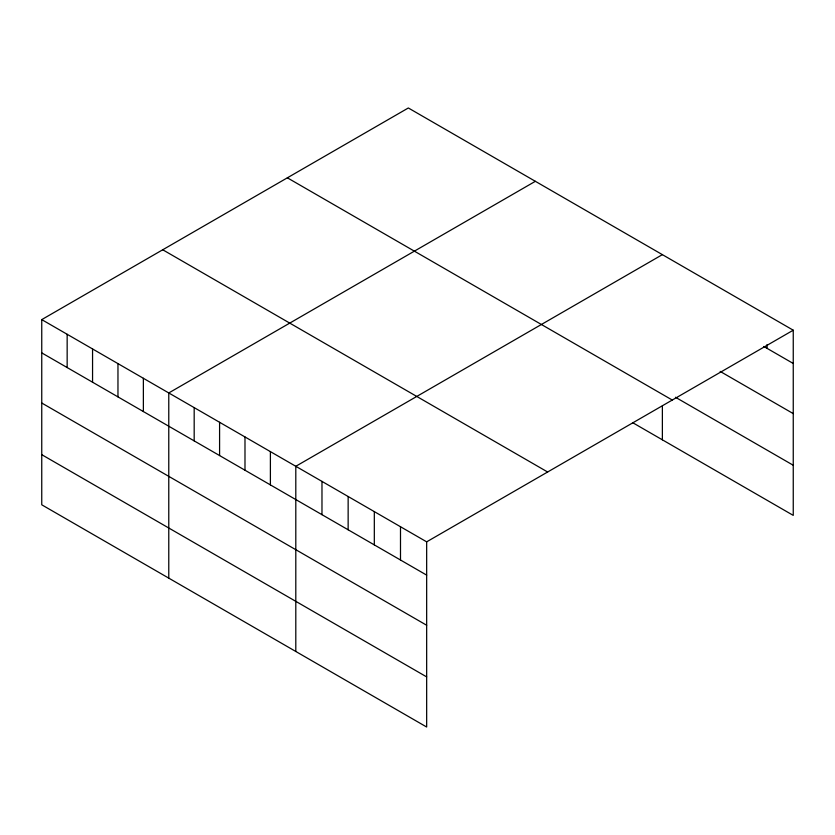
<?xml version="1.0" encoding="UTF-8"?>
<svg xmlns="http://www.w3.org/2000/svg" width="835" height="835" viewBox="0 0 835 835"><rect width="100%" height="100%" fill="white"/><g stroke="black" fill="none" stroke-linecap="round" stroke-linejoin="round"><path stroke-width="1.25" d="M41.75 319.617L426.664 541.842L426.664 727.024L41.75 504.799L41.75 319.617L408.336 107.976L793.25 330.201L793.25 515.383L632.554 422.604M535.35 181.31L168.774 392.951L168.774 578.133M662.374 254.644L295.799 466.285L295.799 651.467M426.664 541.842L793.25 330.201M763.806 346.473L793.25 363.476M720.177 371.418L793.25 413.607M675.463 397.251L793.25 465.252M287.355 177.813L672.279 400.048M162.721 249.769L547.645 472.005M41.75 352.881L426.664 575.117M41.75 403.013L426.664 625.248M41.75 454.668L426.664 676.893M767.073 344.521L767.073 348.362M662.374 405.987L662.374 439.826M400.497 526.739L400.497 560.003M374.32 511.625L374.32 544.89M348.143 496.512L348.143 529.787M321.976 481.398L321.976 514.673M270.394 451.62L270.394 484.895M244.989 436.955L244.989 470.22M219.584 422.291L219.584 455.555M194.179 407.616L194.179 440.89M143.37 378.286L143.37 411.551M117.965 363.622L117.965 396.886M92.56 348.946L92.56 382.221M67.155 334.282L67.155 367.557"/></g></svg>
